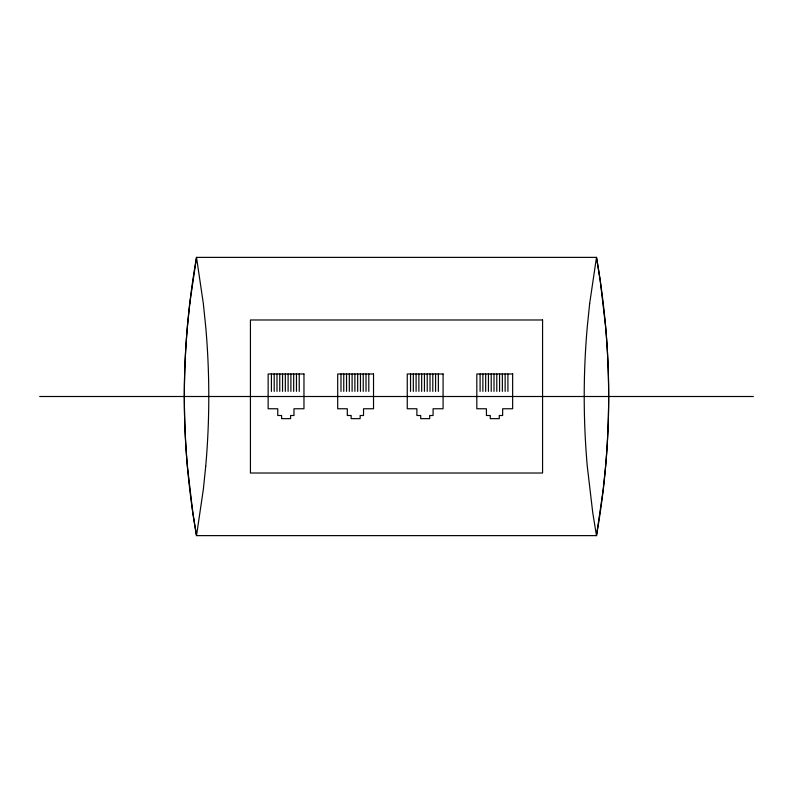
<?xml version="1.0" encoding="UTF-8"?>
<svg xmlns="http://www.w3.org/2000/svg" width="793" height="793" viewBox="0 0 793 793"><rect width="100%" height="100%" fill="white"/><g stroke="black" fill="none" stroke-linecap="round" stroke-linejoin="round"><path stroke-width="1.19" d="M39.65 396.5L753.35 396.5M507.916 373.989L507.916 391.375M505.141 373.989L505.141 391.375M502.356 373.989L502.356 391.375M499.57 373.989L499.57 391.375M496.785 373.989L496.785 391.375M494.009 373.989L494.009 391.375M491.224 373.989L491.224 391.375M488.438 373.989L488.438 391.375M485.663 373.989L485.663 391.375M482.878 373.989L482.878 391.375M480.092 373.989L480.092 391.375M438.36 373.989L438.36 391.375M435.575 373.989L435.575 391.375M432.8 373.989L432.8 391.375M430.014 373.989L430.014 391.375M427.229 373.989L427.229 391.375M424.443 373.989L424.443 391.375M421.668 373.989L421.668 391.375M418.882 373.989L418.882 391.375M416.097 373.989L416.097 391.375M413.322 373.989L413.322 391.375M410.536 373.989L410.536 391.375M368.804 373.989L368.804 391.375M366.019 373.989L366.019 391.375M363.234 373.989L363.234 391.375M360.458 373.989L360.458 391.375M357.673 373.989L357.673 391.375M354.887 373.989L354.887 391.375M352.102 373.989L352.102 391.375M349.326 373.989L349.326 391.375M346.541 373.989L346.541 391.375M343.756 373.989L343.756 391.375M340.98 373.989L340.98 391.375M299.239 373.989L299.239 391.375M296.463 373.989L296.463 391.375M293.678 373.989L293.678 391.375M290.892 373.989L290.892 391.375M288.107 373.989L288.107 391.375M285.331 373.989L285.331 391.375M282.546 373.989L282.546 391.375M279.76 373.989L279.76 391.375M276.985 373.989L276.985 391.375M274.2 373.989L274.2 391.375M271.414 373.989L271.414 391.375M189.765 303.491L187.396 326.676A570.098 404.628 90 0 0 187.386 466.324L192.808 512.615L196.515 535.622L596.485 535.622L603.235 489.509L605.604 466.324A570.098 404.628 90 0 0 605.614 326.676L600.192 280.385L596.485 257.378L196.515 257.378L189.765 303.491M205.714 466.324L203.325 489.509L196.515 535.622A801.049 801.049 0 0 1 196.515 257.378L203.325 303.491L205.714 326.676A565.865 401.635 -90 0 1 205.714 466.324M589.675 303.491L587.286 326.676A565.865 401.635 -90 0 0 587.286 466.324L592.738 512.615L596.485 535.622A801.049 801.049 0 0 0 596.485 257.378L589.675 303.491M542.571 319.985L250.429 319.985L250.429 473.015L542.571 473.015L542.571 319.985M303.967 373.989L268.143 373.989L268.143 408.762L277.758 408.762L277.758 415.502L281.584 415.502L281.584 418.645L290.585 418.645L290.585 415.502L293.975 415.502L293.975 408.762L303.967 408.762L303.967 373.989M373.523 373.989L337.699 373.989L337.699 408.762L347.314 408.762L347.314 415.502L351.15 415.502L351.15 418.645L360.141 418.645L360.141 415.502L363.531 415.502L363.531 408.762L373.523 408.762L373.523 373.989M443.079 373.989L407.255 373.989L407.255 408.762L416.88 408.762L416.88 415.502L420.706 415.502L420.706 418.645L429.697 418.645L429.697 415.502L433.087 415.502L433.087 408.762L443.079 408.762L443.079 373.989M512.645 373.989L476.821 373.989L476.821 408.762L486.436 408.762L486.436 415.502L490.262 415.502L490.262 418.645L499.263 418.645L499.263 415.502L502.653 415.502L502.653 408.762L512.645 408.762L512.645 373.989"/></g></svg>
